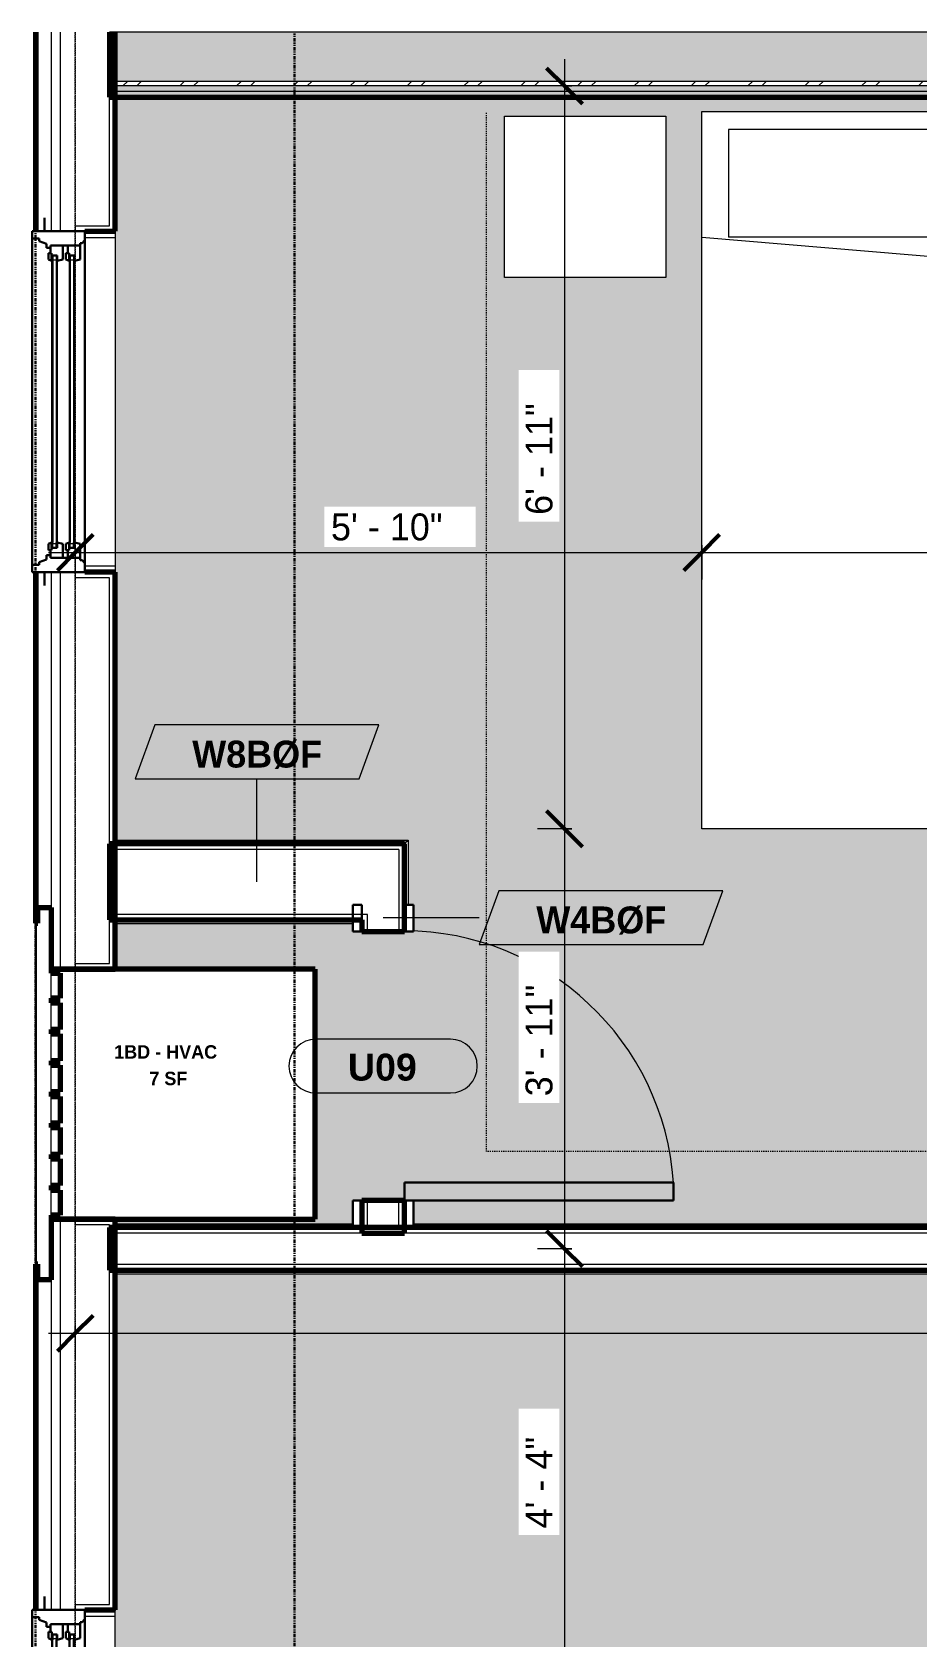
# Model space of a CAD drawing. Header units: inches. Extents: x 2887 to 5387, y 120 to 10852.
# Drawn here: x 3969.9 to 4068.5, y 10662.2 to 10841.2 of the extents above; entities that cross this region are included whole.
import ezdxf

# ---------------------------------------------------------------- set-up
doc = ezdxf.new("R2010")
doc.units = ezdxf.units.IN
doc.header["$MEASUREMENT"] = 0
for name, pattern in [('Dash', [0.25, 0.125, -0.125]), ('Dash 3_32_', [0.1875, 0.09375, -0.09375]), ('Double Dash 3_8_', [1, 0.375, -0.125, 0.125, -0.125, 0.125, -0.125])]:
    doc.linetypes.add(name, pattern=pattern)
for name, color, linetype, lineweight in [('0-3', 250, 'Continuous', 18), ('0-4', 10, 'Double Dash 3_8_', 30), ('0-5', 130, 'Continuous', 5), ('A-ANNO-DIMS', 211, 'Continuous', 9), ('A-ANNO-DIMS-32', 211, 'Continuous', 9), ('A-AREA-IDEN', 2, 'Continuous', 9), ('A-DETL-1', 90, 'Dash 3_32_', 18), ('A-DOOR', 31, 'Continuous', 18), ('A-DOOR-3', 31, 'Continuous', 9), ('A-DOOR-4', 31, 'Continuous', 30), ('A-DOOR-FRAM', 31, 'Continuous', 30), ('A-DOOR-IDEN', 31, 'Continuous', 9), ('A-GENM-1', 50, 'Continuous', 9), ('A-GENM-2', 7, 'Continuous', 70), ('A-GLAZ-1', 10, 'Continuous', 30), ('A-GLAZ-2', 50, 'Continuous', 9), ('A-GLAZ-3', 250, 'Continuous', 18), ('A-WALL', 113, 'Continuous', 18), ('A-WALL-1', 250, 'Continuous', 18), ('A-WALL-2', 113, 'Continuous', 70), ('A-WALL-4', 7, 'Continuous', 70), ('A-WALL-IDEN', 211, 'Continuous', 9), ('A-WALL-PATT-1', 50, 'Continuous', 9), ('A-WALL-PATT-2', 253, 'Continuous', 9), ('A-WALL-PATT-3', 8, 'Continuous', 9), ('C-PROP-LINE-1', 10, 'Double Dash 3_8_', 30), ('I-FURN', 30, 'Continuous', 9), ('I-FURN-HDLN', 30, 'Dash', 9), ('I-WALL', 2, 'Continuous', 18), ('I-WALL-1', 7, 'Continuous', 70), ('I-WALL-3', 2, 'Continuous', 70)]:
    doc.layers.add(name, color=color, linetype=linetype, lineweight=lineweight)
doc.layers.add('A-AREA-PATT-1', color=255, linetype='Continuous', lineweight=9, transparency=1)
doc.styles.add('Arial_B', font='arialbd.ttf', dxfattribs={"height": 3})
doc.styles.add('Century Gothic', font='ufonts.com_century-gothic.ttf', dxfattribs={"height": 3})
doc.styles.add('Century Gothic_B', font='GOTHICB.TTF', dxfattribs={"height": 3})
doc.styles.add('Century Gothic_B_1', font='GOTHICB.TTF', dxfattribs={"height": 1.5})
doc.dimstyles.new('OD_1__HACK', dxfattribs={"dimscale": 12, "dimtxt": 3.132505, "dimasz": 0.333333, "dimexe": 0.25, "dimexo": 0.166667, "dimgap": 0.041667, "dimtad": 1, "dimdec": 0, "dimzin": 3, "dimdsep": 46, "dimlunit": 4, "dimtxsty": 'Century Gothic', "dimblk1": 'OBLIQUE', "dimblk2": 'OBLIQUE', "dimsah": 1, "dimcen": 0.09, "dimdle": 0.25, "dimazin": 0, "dimtfac": 1, "dimtdec": 4, "dimtix": 1, "dimtmove": 0, "dimatfit": 3, "dimfxl": 1, "dimtvp": 1, "dimtfill": 1, "dimfrac": 2, "dimtolj": 1, "dimtzin": 0, "dimarcsym": 2})
pattern_1 = [(0, (0, 0), (10.24, 2.56), [0.422, -7.258, 0.422, -7.258, -40.96]), (0, (0, 0), (10.24, 2.56), [-15.36, 0.422, -14.938, 0.422, -7.258, -17.92]), (0, (0, 0), (10.24, 2.56), [-38.4, 0.422, -4.698, 0.422, -12.378]), (120, (3.84, 1.28), (-7.33702503, 7.58810013), [0.422, -7.258, 0.422, -7.258, -40.96]), (120, (3.84, 1.28), (-7.33702503, 7.58810013), [-15.36, 0.422, -14.938, 0.422, -7.258, -17.92]), (120, (3.84, 1.28), (-7.33702503, 7.58810013), [-38.4, 0.422, -4.698, 0.422, -12.378]), (240, (5.12, 6.4), (-2.90297497, -10.14810013), [0.422, -7.258, 0.422, -7.258, -40.96]), (240, (5.12, 6.4), (-2.90297497, -10.14810013), [-15.36, 0.422, -14.938, 0.422, -7.258, -17.92]), (240, (5.12, 6.4), (-2.90297497, -10.14810013), [-38.4, 0.422, -4.698, 0.422, -12.378])]

# ---------------------------------------------------------------- blocks, each defined once
blk = doc.blocks.new('Window-Double_Hung-Andersen-400_Series-Tilt_Wash - DOUBLE HUNG - REVERSE COTTAGE - 2ND FLOOR-2888385-2ND _ 3RD FLOOR - 1BD C - ADA TYPE B')
at = {"layer": 'A-GLAZ-1'}
for p, q in [((19.01, 4.81), (-19.01, 4.81)), ((-19.01, 4.81), (-19.01, -1.06)), ((-18.2, 4.81), (-18.2, 4)), ((-18.2, 4), (-17.92, 4)), ((-17.92, 4), (-17.61, 3.19)), ((17.92, 4), (17.61, 3.19)), ((18.2, 4), (17.92, 4)), ((18.2, 4.81), (18.2, 4)), ((19.01, -1.06), (19.01, 4.81)), ((-19.01, 3.44), (-20.51, 3.44)), ((-17.61, 3.19), (-17.14, 3.19)), ((-17.42, 2.75), (-16.57, 2.75)), ((-17.42, 2.75), (-17.42, -0.56)), ((-17.14, 3.19), (-17.14, 2.75)), ((-15.86, 2.97), (-16.57, 2.97)), ((-16.57, 2.62), (-16.57, 2.97)), ((-15.7, 2.62), (-16.57, 2.62)), ((-16.29, 2.62), (-16.29, 2)), ((-15.7, 2), (-16.29, 2)), ((-15.86, 2.97), (-15.7, 2.62)), ((-15.86, 1.37), (-15.7, 2)), ((15.86, 2.97), (15.7, 2.62)), ((15.7, 2.62), (16.57, 2.62)), ((15.7, 2), (16.29, 2)), ((15.86, 1.37), (15.7, 2)), ((15.86, 2.97), (16.57, 2.97)), ((16.29, 2.62), (16.29, 2)), ((16.57, 2.62), (16.57, 2.97)), ((17.42, 2.75), (16.57, 2.75)), ((17.14, 3.19), (17.14, 2.75)), ((17.61, 3.19), (17.14, 3.19)), ((17.42, 2.75), (17.42, -0.56)), ((19.01, 3.44), (20.51, 3.44)), ((-17.42, 1.37), (-15.86, 1.37)), ((-17.42, 0.81), (-16.57, 0.81)), ((-15.86, 1.03), (-16.57, 1.03)), ((-16.57, 0.69), (-16.57, 1.03)), ((-15.7, 0.69), (-16.57, 0.69)), ((-16.29, 0.69), (-16.29, 0.06)), ((-15.7, 0.06), (-16.29, 0.06)), ((-15.86, 1.03), (-15.7, 0.69)), ((-15.86, -0.56), (-15.7, 0.06)), ((15.86, 1.03), (15.7, 0.69)), ((15.7, 0.69), (16.57, 0.69)), ((15.7, 0.06), (16.29, 0.06)), ((15.86, -0.56), (15.7, 0.06)), ((17.42, 1.37), (15.86, 1.37)), ((15.86, 1.03), (16.57, 1.03)), ((16.29, 0.69), (16.29, 0.06)), ((16.57, 0.69), (16.57, 1.03)), ((17.42, 0.81), (16.57, 0.81)), ((-19.01, -1.06), (19.01, -1.06)), ((-17.67, -0.78), (-18, -1.06)), ((-17.67, -0.78), (-17.67, -0.56)), ((-17.67, -0.56), (-15.86, -0.56)), ((17.67, -0.56), (15.86, -0.56)), ((17.67, -0.78), (17.67, -0.56)), ((17.67, -0.78), (18, -1.06))]:
    blk.add_line(p, q, dxfattribs=at)
at = {"layer": 'A-GLAZ-2'}
for p, q in [((-16.29, 2.5), (-15.7, 2.5)), ((-16.29, 2.12), (-15.7, 2.12)), ((-15.82, 2.5), (-15.82, 2.12)), ((-15.7, 2.62), (15.7, 2.62)), ((-15.7, 2.5), (15.7, 2.5)), ((-15.7, 2.12), (15.7, 2.12)), ((-15.7, 2), (15.7, 2)), ((16.29, 2.5), (15.7, 2.5)), ((16.29, 2.12), (15.7, 2.12)), ((15.82, 2.5), (15.82, 2.12)), ((-16.29, 0.56), (-15.7, 0.56)), ((-16.29, 0.19), (-15.7, 0.19)), ((-15.82, 0.56), (-15.82, 0.19)), ((-15.7, 0.69), (15.7, 0.69)), ((-15.7, 0.56), (15.7, 0.56)), ((-15.7, 0.19), (15.7, 0.19)), ((-15.7, 0.06), (15.7, 0.06)), ((16.29, 0.56), (15.7, 0.56)), ((16.29, 0.19), (15.7, 0.19)), ((15.82, 0.56), (15.82, 0.19)), ((18.95, -1.06), (-18.95, -1.06)), ((-18.95, -1.06), (-18.95, -4.44)), ((-18.32, -1.06), (-18.32, -4.44)), ((18.32, -1.06), (18.32, -4.44)), ((18.95, -4.44), (18.95, -1.06)), ((-18.95, -4.44), (18.95, -4.44))]:
    blk.add_line(p, q, dxfattribs=at)
at = {"layer": 'A-GLAZ-3'}
for p, q in [((-19.01, -2.44), (-18.95, -2.44)), ((18.95, -2.44), (19.01, -2.44)), ((-18.95, -3.94), (-19.01, -3.94)), ((19.01, -3.94), (18.95, -3.94))]:
    blk.add_line(p, q, dxfattribs=at)
blk = doc.blocks.new('Perforated Panel at Magic-Pak - hvac panel - 3rd floor-2505075-2ND _ 3RD FLOOR - 1BD C - ADA TYPE B')
at = {"layer": 'A-GLAZ-3'}
for p, q in [((-19.01, 4.44), (19.01, 4.44)), ((-19.01, 4.37), (-19.01, 4.44)), ((19.01, 4.37), (-19.01, 4.37)), ((19.01, 4.44), (19.01, 4.37))]:
    blk.add_line(p, q, dxfattribs=at)
blk = doc.blocks.new('Window-Double_Hung-Andersen-400_Series-Tilt_Wash - DOUBLE HUNG - REVERSE COTTAGE - 2ND FLOOR-2888466-2ND _ 3RD FLOOR - 1BD C - ADA TYPE B')
at = {"layer": 'A-GLAZ-1'}
for p, q in [((-19.01, 1.06), (19.01, 1.06)), ((-19.01, -4.81), (-19.01, 1.06)), ((-17.67, 0.78), (-18, 1.06)), ((-17.67, 0.78), (-17.67, 0.56)), ((-17.67, 0.56), (-15.86, 0.56)), ((-17.42, -2.75), (-17.42, 0.56)), ((-15.86, 0.56), (-15.7, -0.06)), ((15.86, 0.56), (15.7, -0.06)), ((17.67, 0.56), (15.86, 0.56)), ((17.42, -2.75), (17.42, 0.56)), ((17.67, 0.78), (18, 1.06)), ((17.67, 0.78), (17.67, 0.56)), ((19.01, 1.06), (19.01, -4.81)), ((-17.42, -0.81), (-16.57, -0.81)), ((-17.42, -1.38), (-15.86, -1.38)), ((-16.57, -0.69), (-16.57, -1.03)), ((-15.7, -0.69), (-16.57, -0.69)), ((-15.86, -1.03), (-16.57, -1.03)), ((-16.29, -0.69), (-16.29, -0.06)), ((-15.7, -0.06), (-16.29, -0.06)), ((-15.86, -1.03), (-15.7, -0.69)), ((-15.86, -1.38), (-15.7, -2)), ((15.7, -0.06), (16.29, -0.06)), ((15.86, -1.03), (15.7, -0.69)), ((15.7, -0.69), (16.57, -0.69)), ((15.86, -1.38), (15.7, -2)), ((15.86, -1.03), (16.57, -1.03)), ((17.42, -1.38), (15.86, -1.38)), ((16.29, -0.69), (16.29, -0.06)), ((16.57, -0.69), (16.57, -1.03)), ((17.42, -0.81), (16.57, -0.81)), ((-19.01, -3.44), (-20.51, -3.44)), ((-17.92, -4), (-17.61, -3.19)), ((-17.61, -3.19), (-17.14, -3.19)), ((-17.42, -2.75), (-16.57, -2.75)), ((-17.14, -3.19), (-17.14, -2.75)), ((-16.57, -2.63), (-16.57, -2.97)), ((-15.7, -2.63), (-16.57, -2.63)), ((-15.86, -2.97), (-16.57, -2.97)), ((-16.29, -2.63), (-16.29, -2)), ((-15.7, -2), (-16.29, -2)), ((-15.86, -2.97), (-15.7, -2.63)), ((15.7, -2), (16.29, -2)), ((15.86, -2.97), (15.7, -2.63)), ((15.7, -2.63), (16.57, -2.63)), ((15.86, -2.97), (16.57, -2.97)), ((16.29, -2.63), (16.29, -2)), ((16.57, -2.63), (16.57, -2.97)), ((17.42, -2.75), (16.57, -2.75)), ((17.14, -3.19), (17.14, -2.75)), ((17.61, -3.19), (17.14, -3.19)), ((17.92, -4), (17.61, -3.19)), ((19.01, -3.44), (20.51, -3.44)), ((19.01, -4.81), (-19.01, -4.81)), ((-18.2, -4), (-17.92, -4)), ((-18.2, -4.81), (-18.2, -4)), ((18.2, -4), (17.92, -4)), ((18.2, -4.81), (18.2, -4))]:
    blk.add_line(p, q, dxfattribs=at)
at = {"layer": 'A-GLAZ-2'}
for p, q in [((-18.95, 4.44), (18.95, 4.44)), ((-18.95, 1.06), (-18.95, 4.44)), ((-18.32, 1.06), (-18.32, 4.44)), ((18.32, 1.06), (18.32, 4.44)), ((18.95, 4.44), (18.95, 1.06)), ((18.95, 1.06), (-18.95, 1.06)), ((-16.29, -0.19), (-15.7, -0.19)), ((-16.29, -0.56), (-15.7, -0.56)), ((-15.82, -0.56), (-15.82, -0.19)), ((-15.7, -0.06), (15.7, -0.06)), ((-15.7, -0.19), (15.7, -0.19)), ((-15.7, -0.56), (15.7, -0.56)), ((-15.7, -0.69), (15.7, -0.69)), ((16.29, -0.19), (15.7, -0.19)), ((16.29, -0.56), (15.7, -0.56)), ((15.82, -0.56), (15.82, -0.19)), ((-16.29, -2.13), (-15.7, -2.13)), ((-16.29, -2.5), (-15.7, -2.5)), ((-15.82, -2.5), (-15.82, -2.13)), ((-15.7, -2), (15.7, -2)), ((-15.7, -2.13), (15.7, -2.13)), ((-15.7, -2.5), (15.7, -2.5)), ((-15.7, -2.63), (15.7, -2.63)), ((16.29, -2.13), (15.7, -2.13)), ((16.29, -2.5), (15.7, -2.5)), ((15.82, -2.5), (15.82, -2.13))]:
    blk.add_line(p, q, dxfattribs=at)
at = {"layer": 'A-GLAZ-3'}
for p, q in [((-19.01, 3.94), (-18.95, 3.94)), ((18.95, 3.94), (19.01, 3.94)), ((-18.95, 2.44), (-19.01, 2.44)), ((19.01, 2.44), (18.95, 2.44))]:
    blk.add_line(p, q, dxfattribs=at)
blk = doc.blocks.new('V-Series_EWC4_SPVU_RFA_2015 - 2ND AND 3RD FLOOR-2226480-2ND _ 3RD FLOOR - 1BD C - ADA TYPE B')
at = {"layer": 'A-GENM-1'}
for p, q in [((-3858.97, 10733.44), (-3858.97, 10736.24)), ((-3858.97, 10729.96), (-3858.97, 10732.94)), ((-3858.97, 10726.47), (-3858.97, 10729.46)), ((-3858.97, 10722.99), (-3858.97, 10725.97)), ((-3858.97, 10719.51), (-3858.97, 10722.49)), ((-3858.97, 10716.02), (-3858.97, 10719.01)), ((-3858.97, 10712.54), (-3858.97, 10715.52)), ((-3858.97, 10709.24), (-3858.97, 10712.04))]:
    blk.add_line(p, q, dxfattribs=at)
at = {"layer": 'A-GENM-2'}
for p, q in [((-3829.54, 10736.68), (-3858.97, 10736.68)), ((-3858.97, 10736.68), (-3858.97, 10736.24)), ((-3829.54, 10708.8), (-3829.54, 10736.68)), ((-3858.97, 10736.24), (-3857.97, 10736.24)), ((-3857.97, 10736.24), (-3857.97, 10733.44)), ((-3857.97, 10733.44), (-3858.97, 10733.44)), ((-3858.97, 10733.44), (-3858.97, 10732.94)), ((-3858.97, 10732.94), (-3857.97, 10732.94)), ((-3857.97, 10732.94), (-3857.97, 10729.96)), ((-3857.97, 10729.96), (-3858.97, 10729.96)), ((-3858.97, 10729.96), (-3858.97, 10729.46)), ((-3858.97, 10729.46), (-3857.97, 10729.46)), ((-3857.97, 10729.46), (-3857.97, 10726.47)), ((-3857.97, 10726.47), (-3858.97, 10726.47)), ((-3858.97, 10726.47), (-3858.97, 10725.97)), ((-3858.97, 10725.97), (-3857.97, 10725.97)), ((-3857.97, 10725.97), (-3857.97, 10722.99)), ((-3857.97, 10722.99), (-3858.97, 10722.99)), ((-3858.97, 10722.99), (-3858.97, 10722.49)), ((-3858.97, 10722.49), (-3857.97, 10722.49)), ((-3857.97, 10722.49), (-3857.97, 10719.51)), ((-3857.97, 10719.51), (-3858.97, 10719.51)), ((-3858.97, 10719.51), (-3858.97, 10719.01)), ((-3858.97, 10719.01), (-3857.97, 10719.01)), ((-3857.97, 10719.01), (-3857.97, 10716.02)), ((-3857.97, 10716.02), (-3858.97, 10716.02)), ((-3858.97, 10716.02), (-3858.97, 10715.52)), ((-3858.97, 10715.52), (-3857.97, 10715.52)), ((-3857.97, 10715.52), (-3857.97, 10712.54)), ((-3857.97, 10712.54), (-3858.97, 10712.54)), ((-3858.97, 10712.54), (-3858.97, 10712.04)), ((-3858.97, 10712.04), (-3857.97, 10712.04)), ((-3857.97, 10712.04), (-3857.97, 10709.24)), ((-3857.97, 10709.24), (-3858.97, 10709.24)), ((-3858.97, 10709.24), (-3858.97, 10708.8)), ((-3858.97, 10708.8), (-3829.54, 10708.8))]:
    blk.add_line(p, q, dxfattribs=at)
blk = doc.blocks.new('Family - ___-2835860-2ND _ 3RD FLOOR - 1BD C - ADA TYPE B')
at = {"layer": 'C-PROP-LINE-1'}
blk.add_line((-3860.72, 10547.16), (-3860.72, 10841.2), dxfattribs=at)
blk = doc.blocks.new('Family - ___-2835903-2ND _ 3RD FLOOR - 1BD C - ADA TYPE B')
at = {"layer": 'C-PROP-LINE-1'}
blk.add_line((-3831.82, 10547.16), (-3831.82, 10841.2), dxfattribs=at)
blk = doc.blocks.new('Family - ___-2835932-2ND _ 3RD FLOOR - 1BD C - ADA TYPE B')
at = {"layer": 'C-PROP-LINE-1'}
blk.add_line((-3860.72, 10547.16), (-3860.72, 10841.2), dxfattribs=at)
blk = doc.blocks.new('CTR - 1st Phase - Shell_rvt-5-2ND _ 3RD FLOOR - 1BD C - ADA TYPE B')
at = {"layer": 'A-WALL-1'}
for p, q in [((-3860.47, 10841.2), (-3860.47, 10818.99)), ((-3858.97, 10841.2), (-3858.97, 10818.99)), ((-3857.97, 10841.2), (-3857.97, 10818.99)), ((-3852.47, 10819.61), (-3852.47, 10841.2)), ((-3856.29, 10819.61), (-3856.29, 10818.99)), ((-3856.29, 10819.61), (-3852.47, 10819.61)), ((-3851.85, 10818.99), (-3851.85, 10818.93)), ((-3860.47, 10780.97), (-3860.47, 10743.56)), ((-3858.97, 10780.97), (-3858.97, 10743.56)), ((-3857.97, 10780.97), (-3857.97, 10736.68)), ((-3856.29, 10780.97), (-3856.29, 10780.34)), ((-3852.47, 10780.34), (-3856.29, 10780.34)), ((-3852.47, 10737.3), (-3852.47, 10780.34)), ((-3851.85, 10781.03), (-3851.85, 10780.97)), ((-3856.29, 10737.3), (-3856.29, 10736.68)), ((-3856.29, 10737.3), (-3852.47, 10737.3)), ((-3857.97, 10708.8), (-3857.97, 10665.2)), ((-3856.29, 10708.8), (-3856.29, 10708.18)), ((-3852.47, 10708.18), (-3856.29, 10708.18)), ((-3852.47, 10665.83), (-3852.47, 10708.18)), ((-3860.47, 10702.04), (-3860.47, 10665.2)), ((-3858.97, 10702.04), (-3858.97, 10665.2)), ((-3856.29, 10665.83), (-3856.29, 10665.2)), ((-3856.29, 10665.83), (-3852.47, 10665.83)), ((-3851.85, 10665.2), (-3851.85, 10665.14))]:
    blk.add_line(p, q, dxfattribs=at)
at = {"layer": 'A-WALL-4'}
for p, q in [((-3860.72, 10841.2), (-3860.72, 10818.99)), ((-3851.85, 10818.99), (-3851.85, 10841.2)), ((-3855.22, 10818.99), (-3851.85, 10818.99)), ((-3860.72, 10780.97), (-3860.72, 10741.81)), ((-3851.85, 10780.97), (-3855.22, 10780.97)), ((-3851.85, 10736.68), (-3851.85, 10780.97)), ((-3860.47, 10741.81), (-3860.47, 10743.56)), ((-3860.47, 10743.56), (-3858.97, 10743.56)), ((-3858.97, 10743.56), (-3858.97, 10736.68)), ((-3860.66, 10741.81), (-3860.47, 10741.81)), ((-3858.97, 10736.68), (-3851.85, 10736.68)), ((-3851.85, 10708.8), (-3858.97, 10708.8)), ((-3858.97, 10708.8), (-3858.97, 10702.04)), ((-3851.85, 10665.2), (-3851.85, 10708.8)), ((-3860.72, 10703.79), (-3860.72, 10665.2)), ((-3860.47, 10703.79), (-3860.66, 10703.79)), ((-3860.47, 10702.04), (-3860.47, 10703.79)), ((-3858.97, 10702.04), (-3860.47, 10702.04)), ((-3855.22, 10665.2), (-3851.85, 10665.2))]:
    blk.add_line(p, q, dxfattribs=at)
at = {"layer": '0-3'}
for name, p, rotation in [('Window-Double_Hung-Andersen-400_Series-Tilt_Wash - DOUBLE HUNG - REVERSE COTTAGE - 2ND FLOOR-2888466-2ND _ 3RD FLOOR - 1BD C - ADA TYPE B', (-3856.29, 10799.98), 269.9999999999999), ('Perforated Panel at Magic-Pak - hvac panel - 3rd floor-2505075-2ND _ 3RD FLOOR - 1BD C - ADA TYPE B', (-3856.29, 10722.8), 89.99999999999991), ('Window-Double_Hung-Andersen-400_Series-Tilt_Wash - DOUBLE HUNG - REVERSE COTTAGE - 2ND FLOOR-2888385-2ND _ 3RD FLOOR - 1BD C - ADA TYPE B', (-3856.29, 10646.19), 89.99999999999991)]:
    blk.add_blockref(name, p, dxfattribs=dict(at, rotation=rotation))
blk.add_blockref('V-Series_EWC4_SPVU_RFA_2015 - 2ND AND 3RD FLOOR-2226480-2ND _ 3RD FLOOR - 1BD C - ADA TYPE B', (0, 0), dxfattribs=at)
at = {"layer": '0-4'}
for name in ['Family - ___-2835860-2ND _ 3RD FLOOR - 1BD C - ADA TYPE B', 'Family - ___-2835932-2ND _ 3RD FLOOR - 1BD C - ADA TYPE B', 'Family - ___-2835903-2ND _ 3RD FLOOR - 1BD C - ADA TYPE B']:
    blk.add_blockref(name, (0, 0), dxfattribs=at)
blk = doc.blocks.new('CTR - 1st Phase - Common Walls_rvt-5-2ND _ 3RD FLOOR - 1BD C - ADA TYPE B')
at = {"layer": 'A-WALL-PATT-1'}
h = blk.add_hatch(dxfattribs=at)
h.set_pattern_fill('FP_1', color=256, style=0, pattern_type=2)
h.set_pattern_definition(pattern_1)
h.paths.add_polyline_path([(-3486.98, 10834.56), (-3486.67, 10834.56), (-3486.67, 10835.19), (-3852.47, 10835.19), (-3852.47, 10834.56), (-3487.3, 10834.56)], flags=0)
h = blk.add_hatch(dxfattribs=at)
h.set_pattern_fill('FP_1', color=256, style=0, pattern_type=2)
h.set_pattern_definition(pattern_1)
h.paths.add_polyline_path([(-3489.88, 10833.94), (-3487.3, 10833.94), (-3487.3, 10834.56), (-3852.47, 10834.56), (-3852.47, 10833.94), (-3491.62, 10833.94)], flags=0)
at = {"layer": 'A-WALL-PATT-2'}
h = blk.add_hatch(dxfattribs=at)
h.set_pattern_fill('FP_2', color=256, style=0, pattern_type=2)
h.set_pattern_definition([(161.57, (0.16, 0.16), (-1.279773737, -0.000426766), [0, -9.107, 1.011, 0]), (18.43, (-0.16, 0.16), (-1.279773737, 0.000426766), [0, -9.107, 1.011, 0]), (108.43, (0.16, 0.16), (0.639452382, -3.199964008), [3.035, -7.083]), (71.57, (-0.16, 0.16), (0.639452382, 3.199964008), [3.035, -7.083])])
h.paths.add_polyline_path([(-3852.47, 10835.69), (-3486.67, 10835.69), (-3486.67, 10841.19), (-3852.47, 10841.19)], flags=0)
at = {"layer": 'A-WALL-PATT-3'}
h = blk.add_hatch(dxfattribs=at)
h.set_pattern_fill('FP_3', color=256, style=0, pattern_type=2)
h.set_pattern_definition([(45, (0, 0), (-3.1678384, 3.1678384), []), (45, (0, 4.8), (-3.1678384, 3.1678384), [])])
h.paths.add_polyline_path([(-3486.95, 10835.19), (-3486.67, 10835.19), (-3486.67, 10835.69), (-3852.47, 10835.69), (-3852.47, 10835.19), (-3487.3, 10835.19)], flags=0)
at = {"layer": 'A-WALL-1'}
for p, q in [((-3487.3, 10841.19), (-3852.47, 10841.19)), ((-3487.3, 10835.69), (-3852.47, 10835.69)), ((-3487.3, 10835.19), (-3852.47, 10835.19)), ((-3487.3, 10834.56), (-3852.47, 10834.56))]:
    blk.add_line(p, q, dxfattribs=at)
at = {"layer": 'I-WALL-1'}
for p, q in [((-3852.47, 10841.2), (-3852.47, 10833.94)), ((-3852.47, 10833.94), (-3607.42, 10833.94))]:
    blk.add_line(p, q, dxfattribs=at)
blk = doc.blocks.new('Basic Wall _ INT - W4BØF - _5_8 GYP - 2X4 WOOD_BATT_ - 5_8 GYP_ - ___-2688274-2ND _ 3RD FLOOR - 1BD C - ADA TYPE B')
at = {"layer": 'A-WALL'}
for p, q in [((-3851.85, 10708.29), (-3825.32, 10708.29)), ((-3818.57, 10708.29), (-3692.37, 10708.29)), ((-3825.32, 10708), (-3851.85, 10708)), ((-3692.37, 10708), (-3818.57, 10708))]:
    blk.add_line(p, q, dxfattribs=at)
blk = doc.blocks.new('Basic Wall _ INT - W4BØF - _5_8 GYP - 2X4 WOOD_BATT_ - 5_8 GYP_ - ___-2688275-2ND _ 3RD FLOOR - 1BD C - ADA TYPE B')
at = {"layer": 'A-WALL'}
for p, q in [((-3851.85, 10703), (-3692.37, 10703)), ((-3851.85, 10702.71), (-3692.37, 10702.71))]:
    blk.add_line(p, q, dxfattribs=at)
blk = doc.blocks.new('Basic Wall _ INT - W8BØF - _5_8 GYP - 2X8 WOOD_BATT_ - 5_8 GYP_ - ___-2698709-2ND _ 3RD FLOOR - 1BD C - ADA TYPE B')
at = {"layer": 'I-WALL'}
for p, q in [((-3851.85, 10742.04), (-3825.32, 10742.04)), ((-3851.85, 10741.76), (-3825.32, 10741.76))]:
    blk.add_line(p, q, dxfattribs=at)
blk = doc.blocks.new('Basic Wall _ INT - W8BØF - _5_8 GYP - 2X8 WOOD_BATT_ - 5_8 GYP_ - ___-2703910-2ND _ 3RD FLOOR - 1BD C - ADA TYPE B')
at = {"layer": 'I-WALL'}
for p, q in [((-3851.85, 10751.08), (-3819.16, 10751.08)), ((-3819.45, 10750.79), (-3851.85, 10750.79)), ((-3819.53, 10750.71), (-3819.57, 10750.67))]:
    blk.add_line(p, q, dxfattribs=at)
at = {"layer": 'I-WALL', "flags": 128}
for points in [[(-3819.16, 10751.08), (-3819.28, 10750.96), (-3819.37, 10750.87), (-3819.43, 10750.81), (-3819.45, 10750.79)], [(-3819.45, 10750.79), (-3819.45, 10750.79), (-3819.46, 10750.78), (-3819.47, 10750.77), (-3819.49, 10750.75), (-3819.51, 10750.73), (-3819.53, 10750.71)]]:
    blk.add_lwpolyline(points, dxfattribs=at)
blk = doc.blocks.new('Basic Wall _ INT - W4BØF - _5_8 GYP - 2X4 WOOD_BATT_ - 5_8 GYP_ - ___-2685689-2ND _ 3RD FLOOR - 1BD C - ADA TYPE B')
at = {"layer": 'A-WALL'}
for p, q in [((-3819.16, 10751.08), (-3819.16, 10743.87)), ((-3819.57, 10750.67), (-3819.53, 10750.71)), ((-3819.45, 10743.87), (-3819.45, 10750.79))]:
    blk.add_line(p, q, dxfattribs=at)
at = {"layer": 'A-WALL', "flags": 128}
for points in [[(-3819.45, 10750.79), (-3819.43, 10750.81), (-3819.37, 10750.87), (-3819.28, 10750.96), (-3819.16, 10751.08)], [(-3819.53, 10750.71), (-3819.51, 10750.73), (-3819.49, 10750.75), (-3819.47, 10750.77), (-3819.46, 10750.78), (-3819.45, 10750.79), (-3819.45, 10750.79)]]:
    blk.add_lwpolyline(points, dxfattribs=at)
blk = doc.blocks.new('SWING - SINGLE - FLUSH - 30_ x 80_ - MAGIC PAK DOOR - ACOUSTICAL SEAL-3199413-2ND _ 3RD FLOOR - 1BD C - ADA TYPE B')
at = {"layer": 'A-DOOR-3'}
blk.add_arc((15, 2.375), 30.067, 93.81407, 180, dxfattribs=at)
at = {"layer": 'A-DOOR-4'}
for p, q in [((13, 2.375), (13, 32.375)), ((15, 32.375), (13, 32.375)), ((15, 2.375), (15, 32.375)), ((15, 2.375), (13, 2.375))]:
    blk.add_line(p, q, dxfattribs=at)
at = {"layer": 'A-DOOR-FRAM'}
for p, q in [((-15, 3.375), (-18, 3.375)), ((-18, 3.375), (-18, 2.375)), ((-18, 2.375), (-15, 2.375)), ((-15, 2.375), (-15, 3.375)), ((18, 3.375), (15, 3.375)), ((15, 3.375), (15, 2.375)), ((15, 2.375), (18, 2.375)), ((18, 2.375), (18, 3.375)), ((-15, -2.375), (-18, -2.375)), ((-18, -2.375), (-18, -3.375)), ((-18, -3.375), (-15, -3.375)), ((-15, -3.375), (-15, -2.375)), ((18, -2.375), (15, -2.375)), ((15, -2.375), (15, -3.375)), ((15, -3.375), (18, -3.375)), ((18, -3.375), (18, -2.375))]:
    blk.add_line(p, q, dxfattribs=at)
blk = doc.blocks.new('Bed-Standard - King 78_ x 80_-1379907-2ND _ 3RD FLOOR - 1BD C - ADA TYPE B')
at = {"layer": 'I-FURN'}
for p, q in [((-28.31, 41.8), (49.69, 41.8)), ((-28.31, -38.2), (-28.31, 41.8)), ((49.69, 41.8), (49.69, -38.2)), ((49.69, -24.2), (-28.31, -17.63)), ((-25.31, -24.2), (46.69, -24.2)), ((-25.31, -36.2), (-25.31, -24.2)), ((46.69, -36.2), (46.69, -24.2)), ((-25.31, -36.2), (46.69, -36.2)), ((49.69, -38.2), (-28.31, -38.2))]:
    blk.add_line(p, q, dxfattribs=at)
at = {"layer": 'I-FURN-HDLN'}
for p, q in [((-64.31, 77.8), (73.69, 77.8)), ((-64.31, -38.2), (-64.31, 77.8)), ((73.69, 77.8), (73.69, -38.2))]:
    blk.add_line(p, q, dxfattribs=at)
blk = doc.blocks.new('Table-Night Stand - 18_ x 18_ x 24_-1372838-2ND _ 3RD FLOOR - 1BD C - ADA TYPE B')
at = {"layer": 'I-FURN'}
for p, q in [((0.15, 0), (18.15, 0)), ((0.15, -18), (0.15, 0)), ((18.15, 0), (18.15, -18)), ((18.15, -18), (0.15, -18))]:
    blk.add_line(p, q, dxfattribs=at)
blk = doc.blocks.new('DIMBLOCK85-2ND _ 3RD FLOOR - 1BD C - ADA TYPE B')
at = {"layer": 'A-ANNO-DIMS-32', "lineweight": 50}
for p, q in [((3974.67, 10783.16), (3976.67, 10785.16)), ((4044.52, 10783.16), (4046.52, 10785.16)), ((3974.67, 10783.16), (3972.67, 10781.16)), ((4044.52, 10783.16), (4042.52, 10781.16))]:
    blk.add_line(p, q, dxfattribs=at)
at = {"layer": 'A-ANNO-DIMS-32'}
for p, q in [((3974.67, 10783.99), (3974.67, 10780.16)), ((3974.67, 10783.16), (3974.67, 10783.99)), ((4044.52, 10783.99), (4044.52, 10780.16)), ((4044.52, 10783.16), (4044.52, 10783.99)), ((3971.67, 10783.16), (4044.52, 10783.16))]:
    blk.add_line(p, q, dxfattribs=at)
at = {"layer": 'A-ANNO-DIMS-32', "color": 0, "insert": (4003.18, 10787.51), "char_height": 3, "width": 15.394, "attachment_point": 1, "line_spacing_factor": 0.984502, "style": 'Century Gothic', "bg_fill": 3, "box_fill_scale": 1.25, "bg_fill_color": 256, "bg_fill_true_color": 13158600, "bg_fill_transparency": 0}
blk.add_mtext('5\' - 10"', dxfattribs=at)
blk = doc.blocks.new('_Oblique')
at = {"color": 0, "linetype": 'ByBlock', "lineweight": -2}
blk.add_line((-0.5, -0.5), (0.5, 0.5), dxfattribs=at)
blk = doc.blocks.new('DIMBLOCK86-2ND _ 3RD FLOOR - 1BD C - ADA TYPE B')
at = {"layer": 'A-ANNO-DIMS-32', "lineweight": 50}
for p, q in [((4044.52, 10783.16), (4046.52, 10785.16)), ((4122.52, 10783.16), (4124.52, 10785.16)), ((4044.52, 10783.16), (4042.52, 10781.16)), ((4122.52, 10783.16), (4120.52, 10781.16))]:
    blk.add_line(p, q, dxfattribs=at)
at = {"layer": 'A-ANNO-DIMS-32'}
for p, q in [((4044.52, 10783.99), (4044.52, 10780.16)), ((4044.52, 10783.16), (4044.52, 10783.99)), ((4122.52, 10783.99), (4122.52, 10780.16)), ((4122.52, 10783.16), (4122.52, 10783.99)), ((4044.52, 10783.16), (4122.52, 10783.16))]:
    blk.add_line(p, q, dxfattribs=at)
at = {"layer": 'A-ANNO-DIMS-32', "color": 0, "insert": (4078.27, 10787.51), "char_height": 3, "width": 12.5897, "attachment_point": 1, "line_spacing_factor": 0.984502, "style": 'Century Gothic', "bg_fill": 3, "box_fill_scale": 1.25, "bg_fill_color": 256, "bg_fill_true_color": 13158600, "bg_fill_transparency": 0}
blk.add_mtext('6\' - 6"', dxfattribs=at)
blk = doc.blocks.new('DIMBLOCK94-2ND _ 3RD FLOOR - 1BD C - ADA TYPE B')
at = {"layer": 'A-ANNO-DIMS-32', "lineweight": 50}
for p, q in [((4029.22, 10835.19), (4027.22, 10837.19)), ((4029.22, 10835.19), (4031.22, 10833.19)), ((4029.22, 10752.33), (4027.22, 10754.33)), ((4029.22, 10752.33), (4031.22, 10750.33))]:
    blk.add_line(p, q, dxfattribs=at)
at = {"layer": 'A-ANNO-DIMS-32'}
for p, q in [((4029.22, 10838.19), (4029.22, 10752.33)), ((4030.05, 10835.19), (4026.22, 10835.19)), ((4029.22, 10835.19), (4030.05, 10835.19)), ((4030.05, 10752.33), (4026.22, 10752.33)), ((4029.22, 10752.33), (4030.05, 10752.33))]:
    blk.add_line(p, q, dxfattribs=at)
at = {"layer": 'A-ANNO-DIMS-32', "color": 0, "insert": (4024.88, 10787.35), "char_height": 3, "width": 15.394, "attachment_point": 1, "rotation": 90, "line_spacing_factor": 0.984502, "style": 'Century Gothic', "bg_fill": 3, "box_fill_scale": 1.25, "bg_fill_color": 256, "bg_fill_true_color": 13158600, "bg_fill_transparency": 0}
blk.add_mtext('6\' - 11"', dxfattribs=at)
blk = doc.blocks.new('DIMBLOCK95-2ND _ 3RD FLOOR - 1BD C - ADA TYPE B')
at = {"layer": 'A-ANNO-DIMS-32', "lineweight": 50}
for p, q in [((4029.22, 10752.33), (4027.22, 10754.33)), ((4029.22, 10752.33), (4031.22, 10750.33)), ((4029.22, 10705.5), (4027.22, 10707.5)), ((4029.22, 10705.5), (4031.22, 10703.5))]:
    blk.add_line(p, q, dxfattribs=at)
at = {"layer": 'A-ANNO-DIMS-32'}
for p, q in [((4030.05, 10752.33), (4026.22, 10752.33)), ((4029.22, 10752.33), (4029.22, 10705.5)), ((4029.22, 10752.33), (4030.05, 10752.33)), ((4030.05, 10705.5), (4026.22, 10705.5)), ((4029.22, 10705.5), (4030.05, 10705.5))]:
    blk.add_line(p, q, dxfattribs=at)
at = {"layer": 'A-ANNO-DIMS-32', "color": 0, "insert": (4024.88, 10722.5), "char_height": 3, "width": 15.394, "attachment_point": 1, "rotation": 90, "line_spacing_factor": 0.984502, "style": 'Century Gothic', "bg_fill": 3, "box_fill_scale": 1.25, "bg_fill_color": 256, "bg_fill_true_color": 13158600, "bg_fill_transparency": 0}
blk.add_mtext('3\' - 11"', dxfattribs=at)
blk = doc.blocks.new('DIMBLOCK96-2ND _ 3RD FLOOR - 1BD C - ADA TYPE B')
at = {"layer": 'A-ANNO-DIMS-32', "lineweight": 50}
for p, q in [((4029.22, 10705.5), (4027.22, 10707.5)), ((4029.22, 10705.5), (4031.22, 10703.5)), ((4029.22, 10653.59), (4027.22, 10655.59)), ((4029.22, 10653.59), (4031.22, 10651.59))]:
    blk.add_line(p, q, dxfattribs=at)
at = {"layer": 'A-ANNO-DIMS-32'}
for p, q in [((4030.05, 10705.5), (4026.22, 10705.5)), ((4029.22, 10705.5), (4029.22, 10653.59)), ((4029.22, 10705.5), (4030.05, 10705.5)), ((4030.05, 10653.59), (4026.22, 10653.59)), ((4029.22, 10653.59), (4030.05, 10653.59))]:
    blk.add_line(p, q, dxfattribs=at)
at = {"layer": 'A-ANNO-DIMS-32', "color": 0, "insert": (4024.88, 10674.3), "char_height": 3, "width": 12.5897, "attachment_point": 1, "rotation": 90, "line_spacing_factor": 0.984502, "style": 'Century Gothic', "bg_fill": 3, "box_fill_scale": 1.25, "bg_fill_color": 256, "bg_fill_true_color": 13158600, "bg_fill_transparency": 0}
blk.add_mtext('4\' - 4"', dxfattribs=at)
blk = doc.blocks.new('DIMBLOCK114-2ND _ 3RD FLOOR - 1BD C - ADA TYPE B')
at = {"layer": 'A-ANNO-DIMS-32'}
for p, q in [((4242.08, 10703.5), (4242.08, 10693.06)), ((4242.08, 10696.06), (4242.08, 10703.5)), ((3971.67, 10696.06), (4242.08, 10696.06)), ((3974.67, 10696.89), (3974.67, 10693.06)), ((3974.67, 10696.06), (3974.67, 10696.89))]:
    blk.add_line(p, q, dxfattribs=at)
at = {"layer": 'A-ANNO-DIMS-32', "lineweight": 50}
for p, q in [((3974.67, 10696.06), (3976.67, 10698.06)), ((4242.08, 10696.06), (4244.08, 10698.06)), ((3974.67, 10696.06), (3972.67, 10694.06)), ((4242.08, 10696.06), (4240.08, 10694.06))]:
    blk.add_line(p, q, dxfattribs=at)
at = {"layer": 'A-ANNO-DIMS-32', "color": 0, "insert": (4101.96, 10700.41), "char_height": 3, "width": 15.394, "attachment_point": 1, "line_spacing_factor": 0.984502, "style": 'Century Gothic', "bg_fill": 3, "box_fill_scale": 1.25, "bg_fill_color": 256, "bg_fill_true_color": 13158600, "bg_fill_transparency": 0}
blk.add_mtext('22\' - 3"', dxfattribs=at)
blk = doc.blocks.new('Door Tag - Type Mark-2601225-2ND _ 3RD FLOOR - 1BD C - ADA TYPE B')
at = {"layer": 'A-DOOR-IDEN'}
for p, q in [((0.234375, 0.09375), (-0.234375, 0.09375)), ((-0.234375, -0.09375), (0.234375, -0.09375))]:
    blk.add_line(p, q, dxfattribs=at)
for centre, start, end in [((-0.234375, 0), 90, 270), ((0.234375, 0), 270, 90)]:
    blk.add_arc(centre, 0.09375, start, end, dxfattribs=at)
blk = doc.blocks.new('Wall Tag - ONE-2663183-2ND _ 3RD FLOOR - 1BD C - ADA TYPE B')
at = {"layer": 'A-WALL-IDEN'}
for p, q in [((-0.3561, 0.0937), (-0.4244, -0.0937)), ((0.4244, 0.0937), (-0.3561, 0.0937)), ((0.3561, -0.0937), (0.4244, 0.0937)), ((-0.4244, -0.0937), (0.3561, -0.0937))]:
    blk.add_line(p, q, dxfattribs=at)

msp = doc.modelspace()

# ---------------------------------------------------------------- hatches: boundary and pattern name
at = {"layer": 'A-AREA-PATT-1'}
h = msp.add_hatch(color=256, dxfattribs=at)
h.paths.add_polyline_path([(4170.41, 10705.5), (4175.58, 10705.5), (4175.58, 10708.87), (4178.58, 10708.87), (4178.58, 10708.29), (4181.79, 10708.29), (4181.79, 10710.75), (4181.45, 10710.75), (4181.45, 10713.25), (4182.2, 10713.25), (4182.2, 10713.5), (4183.58, 10713.5), (4183.58, 10736.5), (4182.2, 10736.5), (4182.2, 10761.75), (4181.45, 10761.75), (4181.45, 10764.25), (4181.79, 10764.25), (4181.79, 10769.98), (4209.95, 10769.99), (4209.95, 10772.89), (4213.33, 10772.89), (4213.33, 10806.89), (4209.95, 10806.89), (4209.95, 10809.89), (4210.54, 10809.89), (4210.54, 10833.94), (3979.1, 10833.94), (3979.1, 10751.08), (4011.79, 10751.08), (4011.79, 10743.87), (4012.38, 10743.87), (4012.38, 10740.87), (4009, 10740.87), (4009, 10710.87), (4012.38, 10710.87), (4012.38, 10708.29), (4138.58, 10708.29), (4138.58, 10708.87), (4141.58, 10708.87), (4141.58, 10705.5), (4142.25, 10705.5)], flags=0)
h.paths.add_polyline_path([(4184.58, 10738.5), (4184.58, 10761.5), (4183.58, 10761.5), (4183.58, 10738.5)], flags=0)
h.paths.add_polyline_path([(4114.1, 10752.33), (4044.52, 10752.33), (4044.52, 10832.33), (4122.52, 10832.33), (4122.52, 10752.33)], flags=0)
h.paths.add_polyline_path([(4022.52, 10813.83), (4022.52, 10831.83), (4040.52, 10831.83), (4040.52, 10813.83)], flags=0)
h.paths.add_polyline_path([(4142.45, 10813.83), (4124.45, 10813.83), (4124.45, 10831.83), (4142.45, 10831.83)], flags=0)
msp.add_hatch(color=256, dxfattribs=at).paths.add_polyline_path([(4005.63, 10708.29), (4005.63, 10710.87), (4009, 10710.87), (4009, 10740.87), (4005.63, 10740.87), (4005.63, 10741.76), (3979.1, 10741.76), (3979.1, 10736.68), (4001.42, 10736.68), (4001.42, 10708.8), (3979.1, 10708.8), (3979.1, 10708.29), (4001.48, 10708.29)], flags=0)
h = msp.add_hatch(color=256, dxfattribs=at)
h.paths.add_polyline_path([(4198.56, 10554.44), (4209.02, 10554.44), (4209.02, 10579.75), (4199, 10579.75), (4199, 10596.25), (4209.02, 10596.25), (4209.02, 10609.87), (4199, 10609.87), (4199, 10626.37), (4209.02, 10626.37), (4209.02, 10638.99), (4199, 10638.99), (4199, 10655.49), (4209.02, 10655.49), (4209.02, 10702.71), (4178.58, 10702.71), (4178.58, 10702.12), (4175.58, 10702.12), (4175.58, 10705.5), (4141.58, 10705.5), (4141.58, 10702.12), (4138.58, 10702.12), (4138.58, 10702.71), (3979.1, 10702.71), (3979.1, 10554.44), (4030.54, 10554.44), (4030.54, 10569.31), (4031.2, 10569.31), (4031.2, 10569.35), (4031.69, 10569.35), (4031.69, 10569.31), (4046.88, 10569.31), (4046.88, 10569.35), (4047.88, 10569.35), (4047.88, 10569.31), (4048.54, 10569.31), (4048.54, 10565.31), (4084.54, 10565.31), (4084.54, 10569.31), (4085.2, 10569.31), (4085.2, 10569.35), (4086.2, 10569.35), (4086.2, 10569.31), (4101.39, 10569.31), (4101.39, 10569.35), (4101.88, 10569.35), (4101.88, 10569.31), (4102.54, 10569.31), (4102.54, 10554.44), (4170.41, 10554.44)], flags=0)
h.paths.add_polyline_path([(4149.55, 10566.26), (4122.05, 10566.26), (4122.05, 10572.26), (4121.05, 10572.26), (4121.05, 10608.26), (4122.05, 10608.26), (4122.05, 10614.26), (4157.05, 10614.26), (4157.05, 10566.26), (4153.04, 10566.26)], flags=0)
h.paths.add_polyline_path([(4001.48, 10566.26), (3983.05, 10566.26), (3983.05, 10614.26), (4018.05, 10614.26), (4018.05, 10608.26), (4019.05, 10608.26), (4019.05, 10572.26), (4018.05, 10572.26), (4018.05, 10566.26), (4006.57, 10566.26)], flags=0)
h.paths.add_polyline_path([(4089.53, 10617.59), (4034.05, 10617.59), (4034.05, 10618.59), (4028.05, 10618.59), (4028.05, 10653.59), (4112.05, 10653.59), (4112.05, 10618.59), (4106.05, 10618.59), (4106.05, 10617.59)], flags=0)

# ---------------------------------------------------------------- linework, layer by layer
at = {"layer": 'A-DETL-1'}
for p, q in [((3974.67, 10547.16), (3974.67, 10841.2)), ((3974.67, 10841.2), (3974.67, 10547.16)), ((4346.98, 10841.19), (3978.48, 10841.19)), ((4346.98, 10835.19), (3978.48, 10835.19))]:
    msp.add_line(p, q, dxfattribs=at)
at = {"layer": 'A-WALL'}
for p, q in [((4010.75, 10750.04), (3978.48, 10750.04)), ((4010.75, 10750.04), (4010.75, 10740.87)), ((4007.25, 10742.79), (3978.48, 10742.79)), ((4007.25, 10740.87), (4007.25, 10742.79)), ((4007.25, 10707.87), (4007.25, 10710.87)), ((4010.75, 10707.87), (4010.75, 10710.87)), ((3979.1, 10707.25), (3979.1, 10703.75)), ((4141.58, 10707.25), (3979.1, 10707.25)), ((4141.58, 10703.75), (3979.1, 10703.75))]:
    msp.add_line(p, q, dxfattribs=at)
at = {"layer": 'A-WALL-2'}
for p, q in [((4006.63, 10742.17), (4006.63, 10740.87)), ((4011.38, 10740.87), (4011.38, 10742.17)), ((4006.63, 10740.87), (4011.38, 10740.87)), ((4006.63, 10710.87), (4006.63, 10707.25)), ((4011.38, 10710.87), (4006.63, 10710.87)), ((4011.38, 10707.25), (4011.38, 10710.87)), ((4141.58, 10707.87), (3978.48, 10707.87)), ((3978.48, 10707.87), (3978.48, 10703.12)), ((4006.63, 10707.25), (4011.38, 10707.25)), ((3978.48, 10703.12), (4141.58, 10703.12))]:
    msp.add_line(p, q, dxfattribs=at)
at = {"layer": 'A-WALL-IDEN'}
for p, q in [((3994.93, 10746.42), (3994.93, 10757.92)), ((4009, 10742.43), (4019.72, 10742.43))]:
    msp.add_line(p, q, dxfattribs=at)
at = {"layer": 'I-WALL-3'}
for p, q in [((4011.38, 10750.67), (3978.48, 10750.67)), ((3978.48, 10750.67), (3978.48, 10742.17)), ((4011.38, 10742.17), (4011.38, 10750.67)), ((3978.48, 10742.17), (4006.63, 10742.17))]:
    msp.add_line(p, q, dxfattribs=at)

# ---------------------------------------------------------------- block references
at = {"layer": '0-5'}
for name in ['CTR - 1st Phase - Shell_rvt-5-2ND _ 3RD FLOOR - 1BD C - ADA TYPE B', 'CTR - 1st Phase - Common Walls_rvt-5-2ND _ 3RD FLOOR - 1BD C - ADA TYPE B']:
    msp.add_blockref(name, (7830.95, 0), dxfattribs=at)
at = {"layer": 'A-DOOR', "rotation": 269.9999999999971}
msp.add_blockref('SWING - SINGLE - FLUSH - 30_ x 80_ - MAGIC PAK DOOR - ACOUSTICAL SEAL-3199413-2ND _ 3RD FLOOR - 1BD C - ADA TYPE B', (4009, 10725.87), dxfattribs=at)
at = {"layer": 'A-DOOR-IDEN', "xscale": 31.99999999999999, "yscale": 31.99999999999999, "zscale": 31.99999999999999}
msp.add_blockref('Door Tag - Type Mark-2601225-2ND _ 3RD FLOOR - 1BD C - ADA TYPE B', (4009, 10725.87), dxfattribs=at)
at = {"layer": 'A-WALL'}
for name in ['Basic Wall _ INT - W4BØF - _5_8 GYP - 2X4 WOOD_BATT_ - 5_8 GYP_ - ___-2685689-2ND _ 3RD FLOOR - 1BD C - ADA TYPE B', 'Basic Wall _ INT - W4BØF - _5_8 GYP - 2X4 WOOD_BATT_ - 5_8 GYP_ - ___-2688274-2ND _ 3RD FLOOR - 1BD C - ADA TYPE B', 'Basic Wall _ INT - W4BØF - _5_8 GYP - 2X4 WOOD_BATT_ - 5_8 GYP_ - ___-2688275-2ND _ 3RD FLOOR - 1BD C - ADA TYPE B']:
    msp.add_blockref(name, (7830.95, 0), dxfattribs=at)
at = {"layer": 'A-WALL-IDEN', "xscale": 31.99999999999999, "yscale": 31.99999999999999, "zscale": 31.99999999999999}
msp.add_blockref('Wall Tag - ONE-2663183-2ND _ 3RD FLOOR - 1BD C - ADA TYPE B', (3994.93, 10760.92), dxfattribs=at)
at = {"layer": 'I-FURN', "rotation": 180}
for name, p in [('Bed-Standard - King 78_ x 80_-1379907-2ND _ 3RD FLOOR - 1BD C - ADA TYPE B', (4094.21, 10794.13)), ('Table-Night Stand - 18_ x 18_ x 24_-1372838-2ND _ 3RD FLOOR - 1BD C - ADA TYPE B', (4040.67, 10813.83))]:
    msp.add_blockref(name, p, dxfattribs=at)
at = {"layer": 'I-WALL'}
for name in ['Basic Wall _ INT - W8BØF - _5_8 GYP - 2X8 WOOD_BATT_ - 5_8 GYP_ - ___-2703910-2ND _ 3RD FLOOR - 1BD C - ADA TYPE B', 'Basic Wall _ INT - W8BØF - _5_8 GYP - 2X8 WOOD_BATT_ - 5_8 GYP_ - ___-2698709-2ND _ 3RD FLOOR - 1BD C - ADA TYPE B']:
    msp.add_blockref(name, (7830.95, 0), dxfattribs=at)

# ---------------------------------------------------------------- texts
at = {"layer": 'A-AREA-IDEN', "char_height": 1.5, "attachment_point": 1, "style": 'Century Gothic_B_1'}
for s, insert, width in [('1BD - HVAC', (3979.01, 10728.2), 13.938), ('7 SF', (3982.93, 10725.24), 4.444)]:
    msp.add_mtext(s, dxfattribs=dict(at, insert=insert, width=width))
at = {"layer": 'A-DOOR-IDEN', "insert": (4005.07, 10727.25), "char_height": 3, "width": 9.393, "attachment_point": 1, "style": 'Arial_B'}
msp.add_mtext('U09', dxfattribs=at)
at = {"layer": 'A-WALL-IDEN', "insert": (3987.71, 10762.17), "char_height": 3, "width": 17.372, "attachment_point": 1, "style": 'Century Gothic_B'}
msp.add_mtext('W8BØF', dxfattribs=at)

# ---------------------------------------------------------------- next in the draw order: dimensions: what is measured, and where the dimension line sits
at = {"layer": 'A-ANNO-DIMS'}
dim = msp.add_linear_dim(base=(4044.52, 10783.16), p1=(3974.67, 10785.99), p2=(4044.52, 10785.99), dimstyle='OD_1__HACK', override={"dimpost": '<>', "dimfxl": 69.852568}, dxfattribs=at)
dim.commit()
dim.dimension.update_dxf_attribs({"geometry": 'DIMBLOCK85-2ND _ 3RD FLOOR - 1BD C - ADA TYPE B', "text_midpoint": (4009.59, 10785.24)})

# ---------------------------------------------------------------- next in the draw order: dimensions: what is measured, and where the dimension line sits
dim = msp.add_linear_dim(base=(4029.22, 10752.33), p1=(4032.05, 10835.19), p2=(4032.05, 10752.33), angle=90, dimstyle='OD_1__HACK', override={"dimpost": '<>', "dimfxl": 82.855342}, dxfattribs=at)
dim.commit()
dim.dimension.update_dxf_attribs({"geometry": 'DIMBLOCK94-2ND _ 3RD FLOOR - 1BD C - ADA TYPE B', "text_midpoint": (4027.15, 10793.76)})
dim = msp.add_linear_dim(base=(4122.52, 10783.16), p1=(4044.52, 10785.99), p2=(4122.52, 10785.99), dimstyle='OD_1__HACK', override={"dimpost": '<>', "dimfxl": 78}, dxfattribs=at)
dim.commit()
dim.dimension.update_dxf_attribs({"geometry": 'DIMBLOCK86-2ND _ 3RD FLOOR - 1BD C - ADA TYPE B', "text_midpoint": (4083.52, 10785.24)})

# ---------------------------------------------------------------- next in the draw order: dimensions: what is measured, and where the dimension line sits
dim = msp.add_linear_dim(base=(4029.22, 10705.5), p1=(4032.05, 10752.33), p2=(4032.05, 10705.5), angle=90, dimstyle='OD_1__HACK', override={"dimpost": '<>', "dimfxl": 46.8375}, dxfattribs=at)
dim.commit()
dim.dimension.update_dxf_attribs({"geometry": 'DIMBLOCK95-2ND _ 3RD FLOOR - 1BD C - ADA TYPE B', "text_midpoint": (4027.15, 10728.92)})

# ---------------------------------------------------------------- next in the draw order: block references
at = {"layer": 'A-WALL-IDEN', "xscale": 31.99999999999999, "yscale": 31.99999999999999, "zscale": 31.99999999999999}
msp.add_blockref('Wall Tag - ONE-2663183-2ND _ 3RD FLOOR - 1BD C - ADA TYPE B', (4033.29, 10742.43), dxfattribs=at)

# ---------------------------------------------------------------- next in the draw order: texts
at = {"layer": 'A-WALL-IDEN', "insert": (4026.08, 10743.67), "char_height": 3, "width": 17.372, "attachment_point": 1, "style": 'Century Gothic_B'}
msp.add_mtext('W4BØF', dxfattribs=at)

# ---------------------------------------------------------------- next in the draw order: dimensions: what is measured, and where the dimension line sits
at = {"layer": 'A-ANNO-DIMS'}
dim = msp.add_linear_dim(base=(4029.22, 10653.59), p1=(4032.05, 10705.5), p2=(4032.05, 10653.59), angle=90, dimstyle='OD_1__HACK', override={"dimpost": '<>', "dimfxl": 51.907158}, dxfattribs=at)
dim.commit()
dim.dimension.update_dxf_attribs({"geometry": 'DIMBLOCK96-2ND _ 3RD FLOOR - 1BD C - ADA TYPE B', "text_midpoint": (4027.18, 10679.54)})

# ---------------------------------------------------------------- next in the draw order: dimensions: what is measured, and where the dimension line sits
dim = msp.add_linear_dim(base=(4242.08, 10696.06), p1=(3974.67, 10698.89), p2=(4242.08, 10705.5), dimstyle='OD_1__HACK', override={"dimpost": '<>', "dimfxl": 267.494076}, dxfattribs=at)
dim.commit()
dim.dimension.update_dxf_attribs({"geometry": 'DIMBLOCK114-2ND _ 3RD FLOOR - 1BD C - ADA TYPE B', "text_midpoint": (4108.37, 10698.14)})

doc.saveas('drawing.dxf')
